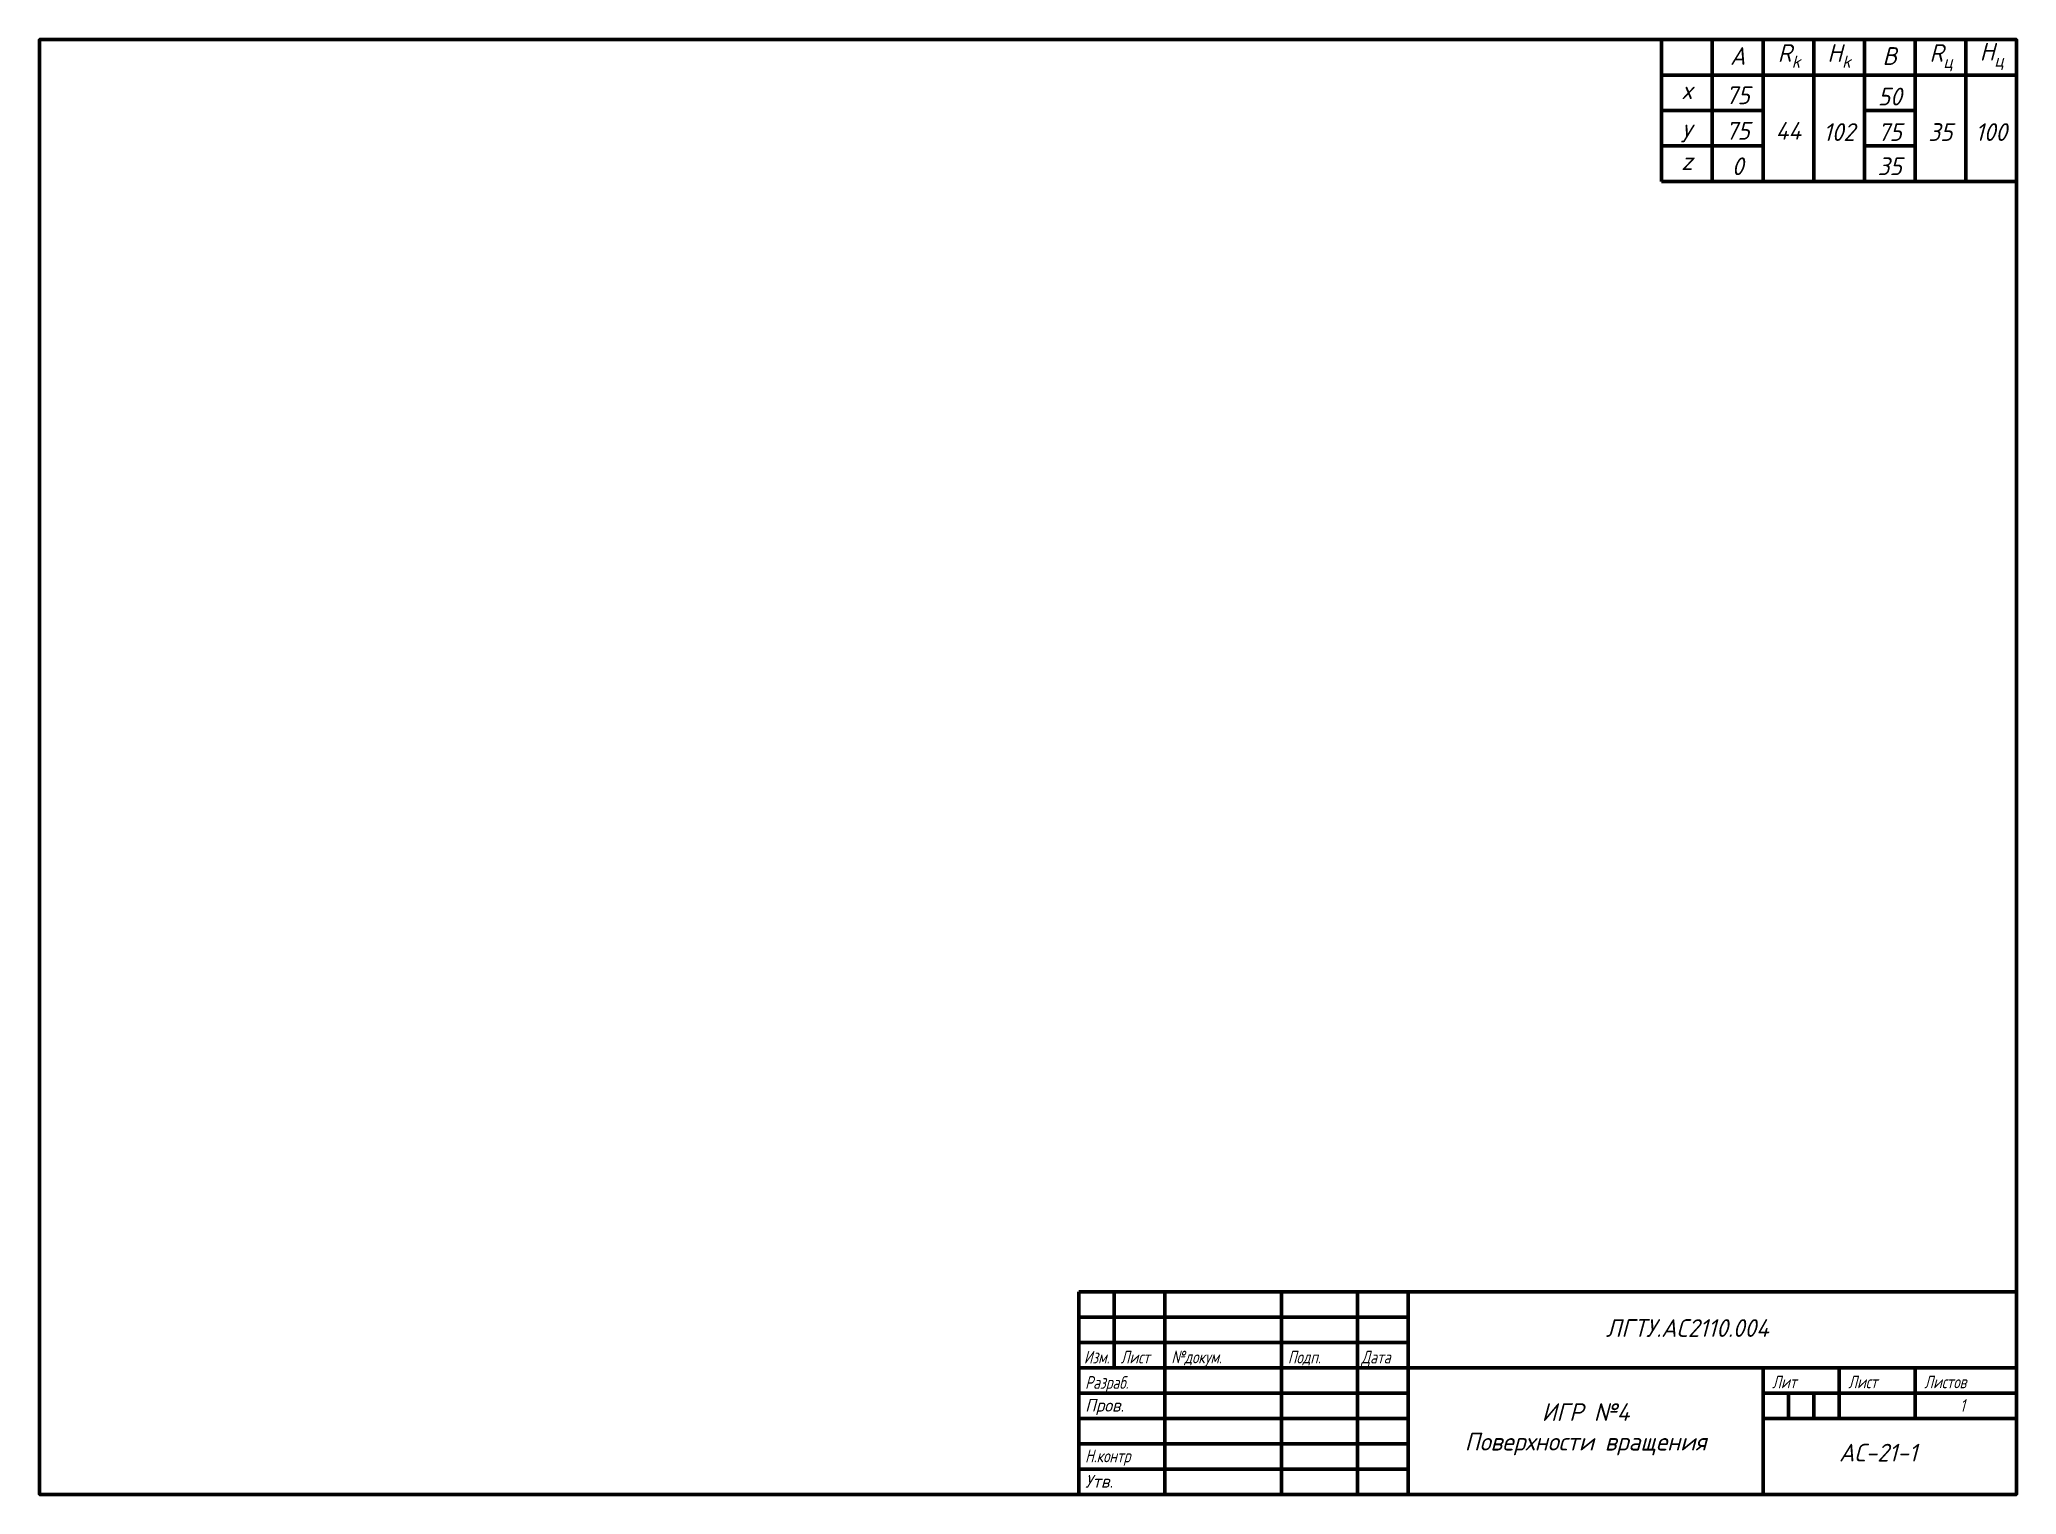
# Model space of a CAD drawing. Header units: millimetres. Extents: x -400 to -10, y -293 to -6.
import ezdxf

# ---------------------------------------------------------------- set-up
doc = ezdxf.new("R2010")
doc.units = ezdxf.units.MM
doc.styles.add('ЕСКД', font='GOST Common.ttf', dxfattribs={"oblique": 15, "height": 2.5})
doc.styles.add('ЕСКД 3.5-1.0', font='GOST Common.ttf', dxfattribs={"oblique": 15, "height": 3.5})

msp = doc.modelspace()

# ---------------------------------------------------------------- linework, layer by layer
at = {"linetype": 'ByBlock', "lineweight": 50}
for p, q in [((-80, -34), (-80, -6)), ((-70, -34), (-70, -6)), ((-60, -34), (-60, -6)), ((-50, -34), (-50, -6)), ((-40, -6), (-40, -34)), ((-30, -6), (-30, -34)), ((-20, -6), (-20, -34)), ((-10, -6), (-10, -34)), ((-80, -13), (-10, -13)), ((-80, -20), (-60, -20)), ((-40, -20), (-30, -20)), ((-60, -27), (-80, -27)), ((-40, -27), (-30, -27)), ((-80, -34), (-10, -34)), ((-10, -293), (-10, -253))]:
    msp.add_line(p, q, dxfattribs=at)
at = {"lineweight": 50}
for p, q in [((-10, -253), (-195, -253)), ((-195, -253), (-195, -293)), ((-188, -253), (-188, -268)), ((-178, -253), (-178, -293)), ((-155, -253), (-155, -293)), ((-140, -253), (-140, -293)), ((-130, -253), (-130, -293)), ((-195, -258), (-130, -258)), ((-130, -263), (-195, -263)), ((-10, -268), (-195, -268)), ((-60, -268), (-60, -293)), ((-45, -268), (-45, -278)), ((-30, -268), (-30, -278)), ((-195, -273), (-130, -273)), ((-60, -273), (-10, -273)), ((-55, -273), (-55, -278)), ((-50, -273), (-50, -278)), ((-130, -278), (-195, -278)), ((-60, -278), (-10, -278)), ((-130, -283), (-195, -283)), ((-130, -288), (-195, -288))]:
    msp.add_line(p, q, dxfattribs=at)
for p, q in [((-10, -293), (-195, -293)), ((-195, -293), (-10, -293))]:
    msp.add_line(p, q)
at = {"linetype": 'ByBlock', "lineweight": 50}
msp.add_lwpolyline([(-195, -293), (-10, -293), (-10, -6), (-195, -6), (-400, -6), (-400, -293)], close=True, dxfattribs=at)

# ---------------------------------------------------------------- texts
at = {"color": 7, "linetype": 'Continuous', "lineweight": 25, "char_height": 3.5, "attachment_point": 5, "style": 'ЕСКД 3.5-1.0'}
for s, heights, insert in [('\\pxqc;A', [11], (-65, -9.25)), ('\\A1;R{\\H0.7x;\\T0.75;\\S^ k;}', [11], (-55, -9.25)), ('\\A1;\\pxqc;H{\\H0.7x;\\S^ k;}', [11], (-45, -9.25)), ('\\pxqc;B', [11], (-35, -9.25)), ('\\A1;\\pxqc;R{\\H0.7x;\\T0.75;\\S^ ц;}', [11], (-25, -9.25)), ('\\A1;\\pxqc;H{\\H0.7x;\\T0.75;\\S^ ц;}', [11], (-15, -9)), ('\\pxqc;x', [5.5], (-75, -16)), ('75', [11], (-65, -17)), ('\\pxqc;50', [11], (-35, -17.25)), ('\\pxqc;y', [4.5], (-75, -24)), ('\\pxqc;75', [11], (-65, -24)), ('\\pxqc;44', [11], (-55, -24)), ('\\pxqc;102', [11], (-45, -24.25)), ('\\pxqc;75', [11], (-35, -24.25)), ('\\pxqc;35', [11], (-25, -24.25)), ('\\pxqc;100', [11], (-15, -24.25)), ('\\pxqc;z', [5.25], (-75, -30)), ('\\pxqc;0', [11], (-65, -31)), ('\\pxqc;35', [11], (-35, -31))]:
    msp.add_mtext_dynamic_manual_height_columns(s, width=10, gutter_width=17.5, heights=heights, dxfattribs=dict(at, insert=insert))
at = {"attachment_point": 1, "style": 'ЕСКД'}
for s, width, gutter_width, heights, insert, char_height in [('ЛГТУ.АС2110.004', 40.3791, 12.5, [5], (-91, -258.42), 3.5), ('{\\W0.8;Изм.}', 5.9845, 12.5, [3.34], (-193.98, -264.66), 2.5), ('{\\W0.8;Лист}', 10, 12.5, [5], (-186.73, -264.66), 2.5), ('{\\W0.8;№докум.}', 17.5, 12.5, [5], (-176.73, -264.64), 2.5), ('{\\W0.8;Подп.}', 10, 12.5, [5], (-153.73, -264.66), 2.5), ('{\\W0.8;Дата}', 10, 12.5, [5], (-139.23, -264.66), 2.5), ('{\\W0.8;Разраб.}', 10, 12.5, [5], (-193.73, -269.66), 2.5), ('{\\W0.8;Лит}', 10, 12.5, [5], (-58.19, -269.55), 2.5), ('{\\W0.8;Лист}', 10, 12.5, [5], (-43.19, -269.55), 2.5), ('{\\W0.8;Листов}', 10, 12.5, [5], (-28.19, -269.55), 2.5), ('Пров.', 10, 12.5, [5], (-193.73, -274.16), 2.5), ('\\pxqc;ИГР №4\\PПоверхности вращения', 70, 0, [15.7], (-130, -275), 3.5), ('{\\W0.8;1}', 2.5, 12.5, [2.91], (-21.14, -274.19), 2.5), ('{\\W0.8;Н.контр}', 10, 12.5, [5], (-193.73, -284.16), 2.5), ('АС-21-1', 25, 12.5, [5], (-45, -283), 3.5), ('Утв.', 10, 12.5, [5], (-193.73, -289.16), 2.5)]:
    msp.add_mtext_dynamic_manual_height_columns(s, width=width, gutter_width=gutter_width, heights=heights, dxfattribs=dict(at, insert=insert, char_height=char_height))

doc.saveas('drawing.dxf')
